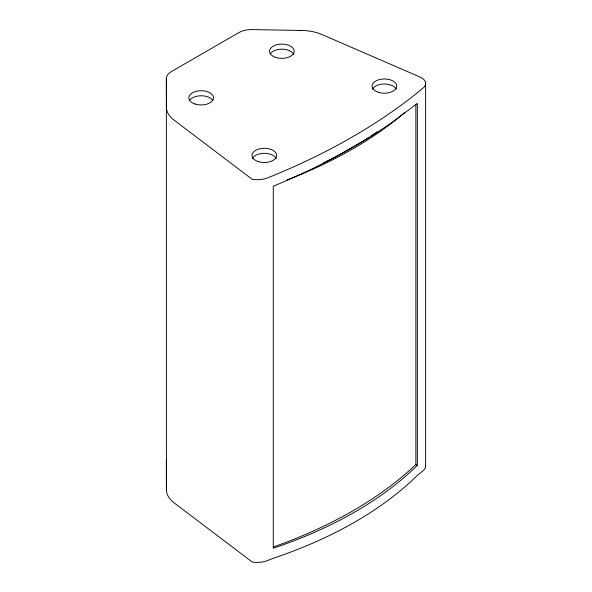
<?xml version="1.0" encoding="UTF-8"?>
<svg xmlns="http://www.w3.org/2000/svg" width="592" height="592" viewBox="0 0 592 592"><rect width="100%" height="100%" fill="white"/><g stroke="black" fill="none" stroke-linecap="round" stroke-linejoin="round"><path stroke-width="0.89" d="M404.617 112.591L396.921 118.999A427.491 246.812 0 0 1 300.418 174.603L287.127 179.901M298.442 30.466L300.544 30.429A35.86 20.705 0 0 1 322.063 34.58L420.187 77.123A13.646 7.874 0 0 1 425.574 84.153L425.308 85.144A13.646 7.874 0 0 1 423.228 87.89L418.921 91.508A622.858 359.603 0 0 1 273.275 175.595L267.562 177.866A18.241 10.53 0 0 1 261.472 179.428L260.154 179.583A18.241 10.53 0 0 1 252.185 179.309L173.989 120.065A37.067 21.401 0 0 1 166.419 106.516L166.374 78.647A17.434 10.064 0 0 1 171.48 71.514L238.887 32.597A17.76 10.256 0 0 1 251.97 29.6L300.544 30.429M415.85 104.392L415.85 464.52L417.323 465.371L417.323 103.393L393.798 121.123A622.858 359.603 0 0 1 352.159 147.689C326.762 162.282 300.336 175.04 273.275 186.228L273.275 548.207A400.673 231.324 0 0 0 417.323 465.371M425.626 83.154L425.626 465.837M166.374 78.647L166.419 490.405M425.456 464.838A13.646 7.874 0 0 1 425.574 466.836L425.308 467.828A13.646 7.874 0 0 1 423.228 470.573L417.323 475.443A400.673 231.324 0 0 1 273.275 558.278L267.562 560.543A18.241 10.53 0 0 1 261.472 562.111L260.154 562.267A18.241 10.53 0 0 1 252.185 561.993L173.989 502.749A37.067 21.401 0 0 1 166.419 489.192L166.374 461.323A17.434 10.064 0 0 1 166.707 459.362M415.85 464.52A427.491 246.812 0 0 1 273.593 546.875M189.581 100.433A12.336 7.119 0 0 1 201.169 95.749A12.336 7.119 0 0 1 212.765 100.433M252.436 158.582A12.336 7.119 0 0 1 264.35 153.306A12.336 7.119 0 0 1 276.257 158.582M270.285 53.835A12.336 7.119 0 0 1 282.414 49.158A12.336 7.119 0 0 1 293.787 54.427M372.479 89.274A12.336 7.119 0 0 1 384.393 83.997A12.336 7.119 0 0 1 396.307 89.274M377.311 131.72A425.9 245.895 0 0 1 375.106 133.237M374.366 133.74A425.9 245.895 0 0 1 370.644 136.234M369.134 137.226A425.9 245.895 0 0 1 363.014 141.14L338.802 155.119A425.9 245.895 0 0 1 325.985 161.675M325.171 162.075A425.9 245.895 0 0 1 323.528 162.867M195.005 104A12.336 7.119 0 0 0 213.505 97.828A12.336 7.119 0 0 0 195.005 91.664A12.336 7.119 0 0 0 195.005 104M275.709 57.402A12.336 7.119 0 0 0 294.209 51.238A12.336 7.119 0 0 0 275.709 45.073A12.336 7.119 0 0 0 275.709 57.402M378.229 92.248A12.336 7.119 0 0 0 396.729 86.084A12.336 7.119 0 0 0 378.229 79.92A12.336 7.119 0 0 0 378.229 92.248M258.179 161.557A12.336 7.119 0 0 0 276.679 155.393A12.336 7.119 0 0 0 258.179 149.228A12.336 7.119 0 0 0 258.179 161.557"/></g></svg>
